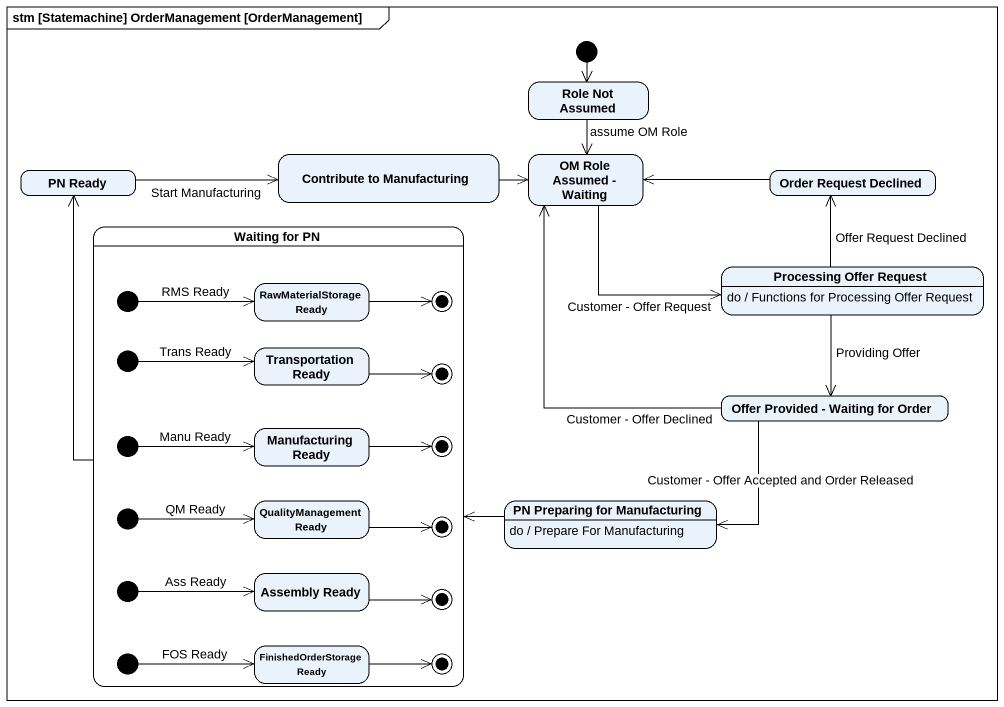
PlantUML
@startuml
mainframe stm [Statemachine] OrderManagement [OrderManagement]
hide empty description
state "Role Not Assumed" as Role_Not_Assumed
state "Contribute to Manufacturing" as Contribute_to_Manufacturing
state "OM Role Assumed - Waiting" as OM_Role_Assumed_Waiting
state "PN Ready" as PN_Ready
state "Order Request Declined" as Order_Request_Declined
state "Waiting for PN" as Waiting_for_PN {
  state initial2 <<start>>
  state "RawMaterialStorage Ready" as RawMaterialStorage_Ready
  state final1 <<end>>
  state initial3 <<start>>
  state "Transportation Ready" as Transportation_Ready
  state final2 <<end>>
  state initial4 <<start>>
  state "Manufacturing Ready" as Manufacturing_Ready
  state final3 <<end>>
  state initial5 <<start>>
  state "QualityManagement Ready" as QualityManagement_Ready
  state final4 <<end>>
  state initial6 <<start>>
  state "Assembly Ready" as Assembly_Ready
  state final5 <<end>>
  state initial7 <<start>>
  state "FinishedOrderStorage Ready" as FinishedOrderStorage_Ready
  state final6 <<end>>
}
state "Processing Offer Request" as Processing_Offer_Request
Processing_Offer_Request : do / Functions for Processing Offer Request
state "Offer Provided - Waiting for Order" as Offer_Provided_Waiting_for
state "PN Preparing for Manufacturing" as PN_Preparing_for
PN_Preparing_for : do / Prepare For Manufacturing
[*] --> Role_Not_Assumed
Role_Not_Assumed --> OM_Role_Assumed_Waiting : assume OM Role
Contribute_to_Manufacturing -right-> OM_Role_Assumed_Waiting
OM_Role_Assumed_Waiting -right-> Processing_Offer_Request : Customer - Offer Request
PN_Ready -right-> Contribute_to_Manufacturing : Start Manufacturing
Order_Request_Declined -left-> OM_Role_Assumed_Waiting
Waiting_for_PN -up-> PN_Ready
initial2 -right-> RawMaterialStorage_Ready : RMS Ready
RawMaterialStorage_Ready -right-> final1
Processing_Offer_Request -up-> Order_Request_Declined : Offer Request Declined
Processing_Offer_Request --> Offer_Provided_Waiting_for : Providing Offer
initial3 -right-> Transportation_Ready : Trans Ready
Transportation_Ready -right-> final2
Offer_Provided_Waiting_for -up-> OM_Role_Assumed_Waiting : Customer - Offer Declined
Offer_Provided_Waiting_for -left-> PN_Preparing_for : Customer - Offer Accepted and Order Released
initial4 -right-> Manufacturing_Ready : Manu Ready
Manufacturing_Ready -right-> final3
initial5 -right-> QualityManagement_Ready : QM Ready
QualityManagement_Ready -right-> final4
PN_Preparing_for -left-> Waiting_for_PN
initial6 -right-> Assembly_Ready : Ass Ready
Assembly_Ready -right-> final5
initial7 -right-> FinishedOrderStorage_Ready : FOS Ready
FinishedOrderStorage_Ready -right-> final6
@enduml
